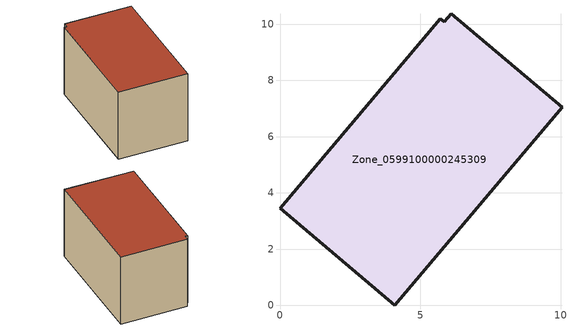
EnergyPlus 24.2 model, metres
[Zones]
Zone_0599100000245309
 floor ground (C_G): 6.1,10.38 10.04,7.04 4.08,0 0,3.45 5.7,10.2 5.84,10.09 z0.16
 wall outside (C_F): 4.08,0 10.04,7.04 6.1,10.38 5.84,10.09 5.7,10.2 0,3.45 4.08,0 z0.16:5.84
 roof outside (C_R): 10.04,7.04 6.1,10.38 5.84,10.09 5.7,10.2 0,3.45 4.08,0 z5.84
[BUILDING]
Pand.0599100000245309: North Axis=0; Terrain=City; Loads Convergence Tolerance Value=0.04; Temperature Convergence Tolerance Value=0.4; Solar Distribution=FullExterior; Maximum Number of Warmup Days=25; Minimum Number of Warmup Days=1
[Site:Location]
Rotterdam.The.Hague.AP_ZH_NLD Design_Conditions: Latitude=51.96; Longitude=4.45; Time Zone=1; Elevation=-4.5
[SITE:GROUNDTEMPERATURE:BUILDINGSURFACE]
18, 18, 18, 18, 18, 18, 18, 18, 18, 18, 18, 18
[MATERIAL] Thermal Absorptance=0.9; Solar Absorptance=0.7; Visible Absorptance=0.7
Name | Roughness | Thickness | Conductivity | Density | Specific Heat
G.TC.1946-1964 | MediumSmooth | 0.15 | 1 | 540 | 1210
F.TC.1946-1964 | Rough | 0.3 | 0.857143 | 1920 | 840
R.TC.1946-1964 | MediumRough | 0.2 | 0.235294 | 1500 | 1000
[CONSTRUCTION]
C_G: G.TC.1946-1964
C_F: F.TC.1946-1964
C_R: R.TC.1946-1964
[ZONE]
Zone_0599100000245309: Type=1; Multiplier=1; Ceiling Height=Autocalculate; Volume=Autocalculate; Floor Area=autocalculate; Part of Total Floor Area=Yes
[ZONEINFILTRATION:DESIGNFLOWRATE]
Infil_Zone_0599100000245309: Zone or ZoneList or Space or SpaceList=Zone_0599100000245309; Schedule=AlwaysOn; Design Flow Rate Calculation Method=Flow/Area; Flow Rate per Floor Area=0.003; Constant Term Coefficient=1; Temperature Term Coefficient=0; Velocity Term Coefficient=0; Velocity Squared Term Coefficient=0
[HVACTEMPLATE:ZONE:IDEALLOADSAIRSYSTEM]
Zone_0599100000245309: Maximum Heating Supply Air Temperature=50; Minimum Cooling Supply Air Temperature=13; Maximum Heating Supply Air Humidity Ratio=0.0156; Minimum Cooling Supply Air Humidity Ratio=0.0077; Heating Limit=NoLimit; Cooling Limit=NoLimit; Dehumidification Control Type=ConstantSensibleHeatRatio; Cooling Sensible Heat Ratio=0.7; Dehumidification Setpoint=60; Humidification Control Type=None; Humidification Setpoint=30; Outdoor Air Method=None; Outdoor Air Flow Rate per Person=0.00944; Outdoor Air Flow Rate per Zone Floor Area=0; Outdoor Air Flow Rate per Zone=0; Demand Controlled Ventilation Type=None; Outdoor Air Economizer Type=NoEconomizer; Heat Recovery Type=None; Sensible Heat Recovery Effectiveness=0.7; Latent Heat Recovery Effectiveness=0.65
[ZONECONTROL:THERMOSTAT]
ThermostatControl_Zone_0599100000245309: Zone or ZoneList=Zone_0599100000245309; Control Type Schedule=DualSetpointControlType; Control 1=Thermostat_Zone_0599100000245309; Temperature Difference Between Cutout And Setpoint=0
[THERMOSTATSETPOINT:DUALSETPOINT]
Thermostat_Zone_0599100000245309: Heating Setpoint Temperature Schedule=HeatingSetpoint_Zone_0599100000245309; Cooling Setpoint Temperature Schedule=CoolingSetpoint_Zone_0599100000245309
[SCHEDULE:COMPACT]
HeatingSetpoint_Zone_0599100000245309: Through: 12/31, For: AllDays, Until: 24:00, 21
CoolingSetpoint_Zone_0599100000245309: Through: 12/31, For: AllDays, Until: 24:00, 24
DualSetpointControlType: Through: 12/31, For: AllDays, Until: 24:00, 4
AlwaysOn: Through: 12/31, For: AllDays, Until: 24:00, 1
